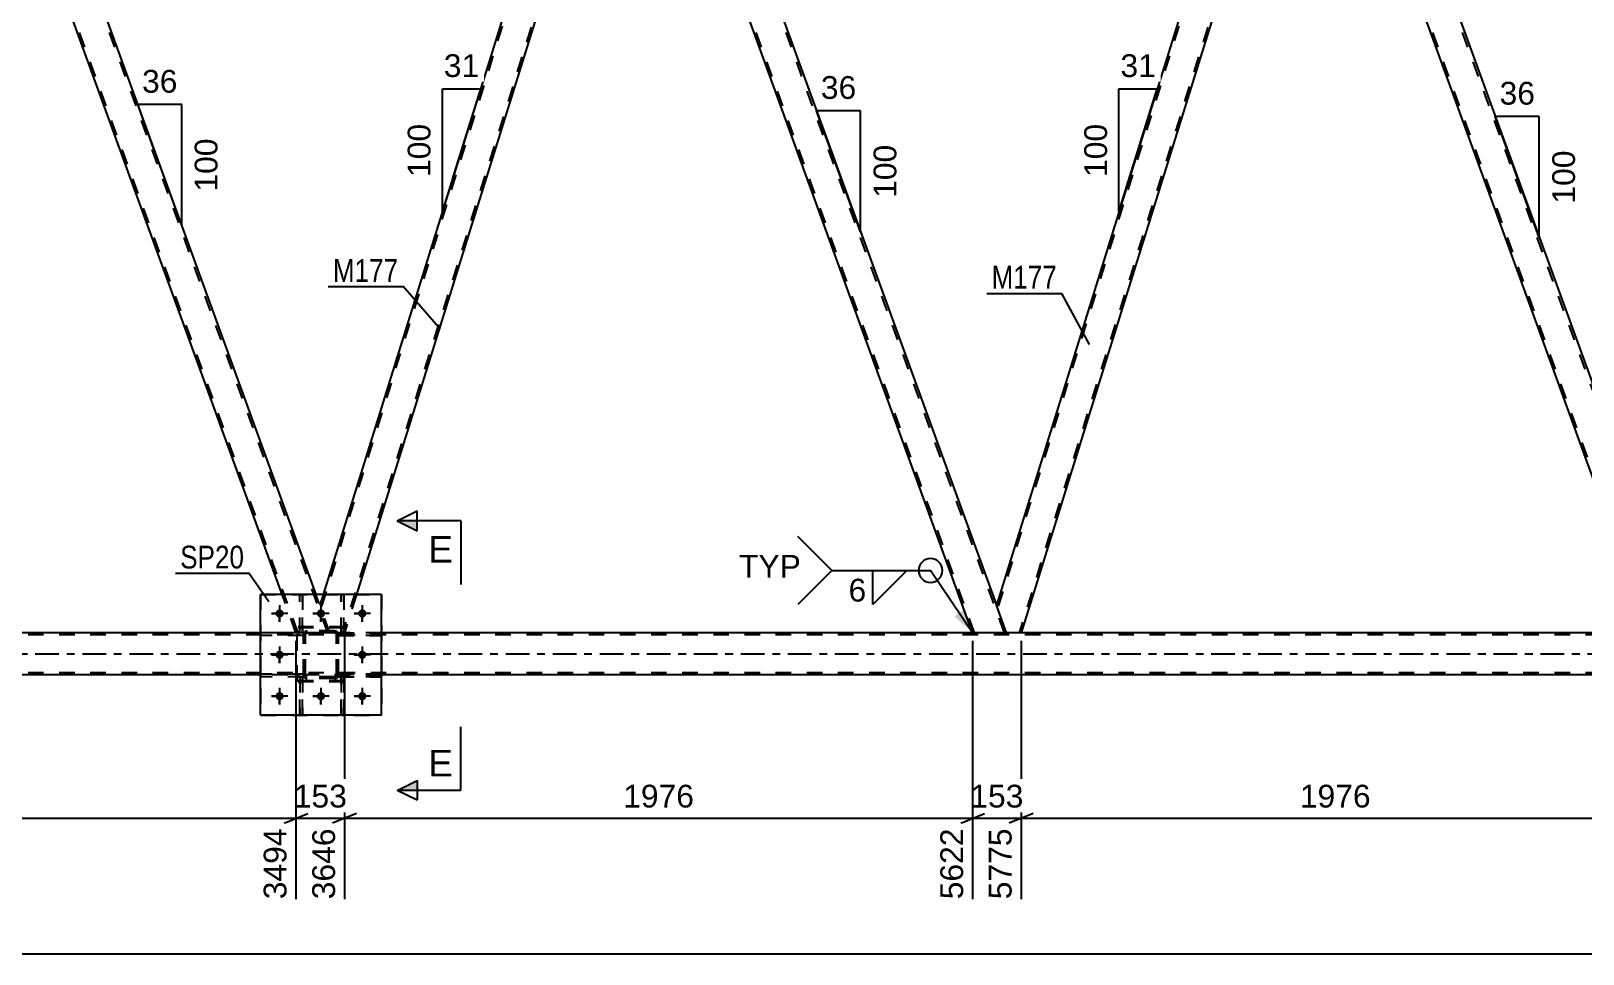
# Model space of a CAD drawing. Header units: millimetres. Extents: x 0 to 841, y 0 to 594.
# Drawn here: x 195.5 to 390.7, y 258.8 to 374.9 of the extents above; entities that cross this region are included whole.
import ezdxf

# ---------------------------------------------------------------- set-up
doc = ezdxf.new("R2010")
doc.units = ezdxf.units.MM
doc.linetypes.add('DXK_LINE_DOT2', pattern=[3.9198, 1.9599, -1.9599])
doc.linetypes.add('DXK_LINE_DOT3', pattern=[5.9187, 2.979, -0.9799, 0.9799, -0.9799])
doc.styles.add('Arial', font='ARIAL.TTF', dxfattribs={"height": 0.2})
doc.styles.add('Arial Narrow', font='ARIALN.TTF', dxfattribs={"height": 0.2})

# ---------------------------------------------------------------- blocks, each defined once
blk = doc.blocks.new('Part-203723749-4723 - 4631')
at = {"color": 2, "linetype": 'Continuous'}
for p, q in [((234.5, 304.01), (234.5, 304.01)), ((234.82, 304.01), (234.5, 304.01)), ((234.82, 304.01), (234.82, 304.01))]:
    blk.add_line(p, q, dxfattribs=at)
at = {"color": 7, "linetype": 'DXK_LINE_DOT2'}
for p, q in [((234.5, 299.16), (234.5, 304.01)), ((234.82, 299.16), (234.82, 304.01)), ((234.5, 299.76), (234.82, 299.76)), ((234.82, 299.16), (234.5, 299.16))]:
    blk.add_line(p, q, dxfattribs=at)
blk = doc.blocks.new('Part-203723749-4756 - 4631')
at = {"color": 7, "linetype": 'DXK_LINE_DOT2'}
for p, q in [((765.41, 298.94), (89.84, 298.94)), ((239.54, 299.18), (224.34, 299.18)), ((765.41, 294.14), (89.08, 294.14)), ((239.54, 293.9), (224.34, 293.9))]:
    blk.add_line(p, q, dxfattribs=at)
at = {"color": 2, "linetype": 'Continuous'}
for p, q in [((224.34, 299.18), (89.87, 299.18)), ((479.76, 299.18), (239.54, 299.18)), ((224.34, 293.9), (89.05, 293.9)), ((479.76, 293.9), (239.54, 293.9))]:
    blk.add_line(p, q, dxfattribs=at)
at = {"color": 7, "linetype": 'DXK_LINE_DOT3'}
blk.add_line((89.46, 296.54), (765.41, 296.54), dxfattribs=at)
blk = doc.blocks.new('Part-203723749-4726 - 4631')
at = {"color": 7, "linetype": 'DXK_LINE_DOT2'}
for p, q in [((229.74, 293.97), (224.34, 293.97)), ((224.34, 293.65), (224.34, 293.97)), ((229.74, 293.65), (224.34, 293.65)), ((229.14, 293.65), (229.14, 293.97)), ((229.74, 293.97), (229.74, 293.65))]:
    blk.add_line(p, q, dxfattribs=at)
blk = doc.blocks.new('Part-203723749-4733 - 4631')
at = {"color": 7, "linetype": 'DXK_LINE_DOT2'}
for p, q in [((234.82, 293.64), (234.5, 293.64)), ((234.5, 293.64), (234.5, 288.81)), ((234.5, 293.04), (234.82, 293.04)), ((234.82, 288.81), (234.82, 293.64)), ((234.5, 288.81), (234.82, 288.81))]:
    blk.add_line(p, q, dxfattribs=at)
blk = doc.blocks.new('Part-203723749-4737 - 4631')
at = {"color": 7, "linetype": 'DXK_LINE_DOT2'}
for p, q in [((229.3, 299.16), (229.3, 304.01)), ((229.3, 304.01), (229.62, 304.01)), ((229.62, 304.01), (229.62, 299.16)), ((229.3, 299.76), (229.62, 299.76)), ((229.62, 299.16), (229.3, 299.16))]:
    blk.add_line(p, q, dxfattribs=at)
blk = doc.blocks.new('Part-203723749-4738 - 4631')
at = {"color": 7, "linetype": 'DXK_LINE_DOT2'}
for p, q in [((229.3, 288.81), (229.3, 293.64)), ((229.3, 293.64), (229.62, 293.64)), ((229.3, 293.04), (229.62, 293.04)), ((229.62, 293.64), (229.62, 288.81)), ((229.62, 288.81), (229.3, 288.81))]:
    blk.add_line(p, q, dxfattribs=at)
blk = doc.blocks.new('Part-203723749-4765 - 4631')
at = {"color": 7, "linetype": 'DXK_LINE_DOT2'}
for p, q in [((229.74, 299.17), (224.34, 299.17)), ((224.34, 298.85), (224.34, 299.17)), ((229.74, 298.85), (224.34, 298.85)), ((229.14, 298.85), (229.14, 299.17)), ((229.74, 299.17), (229.74, 298.85))]:
    blk.add_line(p, q, dxfattribs=at)
blk = doc.blocks.new('Part-203723749-4768 - 4631')
at = {"color": 7, "linetype": 'DXK_LINE_DOT2'}
for p, q in [((234.14, 293.65), (234.14, 293.97)), ((234.14, 293.97), (239.54, 293.97)), ((239.54, 293.65), (234.14, 293.65)), ((234.74, 293.65), (234.74, 293.97)), ((239.54, 293.97), (239.54, 293.65))]:
    blk.add_line(p, q, dxfattribs=at)
blk = doc.blocks.new('Part-203723749-4773 - 4631')
at = {"color": 7, "linetype": 'DXK_LINE_DOT2'}
for p, q in [((229.74, 299.17), (224.34, 299.17)), ((224.34, 299.17), (224.34, 298.85)), ((229.74, 298.85), (224.34, 298.85)), ((229.14, 298.85), (229.14, 299.17)), ((229.74, 298.85), (229.74, 299.17))]:
    blk.add_line(p, q, dxfattribs=at)
blk = doc.blocks.new('Part-203723749-4776 - 4631')
at = {"color": 7, "linetype": 'DXK_LINE_DOT2'}
for p, q in [((239.54, 293.97), (234.14, 293.97)), ((234.14, 293.97), (234.14, 293.65)), ((234.14, 293.65), (239.54, 293.65)), ((234.74, 293.65), (234.74, 293.97)), ((239.54, 293.65), (239.54, 293.97))]:
    blk.add_line(p, q, dxfattribs=at)
blk = doc.blocks.new('Part-203723749-4782 - 4631')
at = {"color": 7, "linetype": 'DXK_LINE_DOT2'}
for p, q in [((234.94, 299.81), (228.94, 299.81)), ((228.94, 293.01), (228.94, 299.81)), ((234.94, 293.01), (234.94, 299.81)), ((234.94, 293.01), (228.94, 293.01))]:
    blk.add_line(p, q, dxfattribs=at)
blk = doc.blocks.new('Part-203723749-4800 - 4631')
at = {"color": 7, "linetype": 'DXK_LINE_DOT2'}
for p, q in [((268.75, 420.4), (231.93, 302.28)), ((271.23, 416.53), (234.65, 299.18)), ((232.22, 304.01), (231.8, 302.65)), ((236.41, 304.01), (234.91, 299.18)), ((233.06, 299.18), (231.8, 302.65)), ((234.91, 299.18), (233.06, 299.18))]:
    blk.add_line(p, q, dxfattribs=at)
at = {"color": 2, "linetype": 'Continuous'}
for p, q in [((268.5, 420.4), (232.22, 304.01)), ((269.82, 420.4), (268.5, 420.4)), ((271.36, 416.15), (269.82, 420.4)), ((271.36, 416.15), (236.41, 304.01))]:
    blk.add_line(p, q, dxfattribs=at)
blk = doc.blocks.new('Part-203723749-4805 - 4631')
at = {"color": 2, "linetype": 'Continuous'}
for p, q in [((269.82, 420.4), (274.07, 420.4)), ((274.07, 420.4), (316.93, 302.65)), ((313.94, 299.18), (271.36, 416.15))]:
    blk.add_line(p, q, dxfattribs=at)
at = {"color": 7, "linetype": 'DXK_LINE_DOT2'}
for p, q in [((271.36, 416.15), (269.82, 420.4)), ((314.19, 299.18), (270.07, 420.4)), ((317.94, 299.18), (273.82, 420.4)), ((318.19, 299.18), (316.93, 302.65)), ((318.19, 299.18), (313.94, 299.18))]:
    blk.add_line(p, q, dxfattribs=at)
blk = doc.blocks.new('Part-203723749-4810 - 4631')
at = {"color": 2, "linetype": 'Continuous'}
for p, q in [((353.63, 420.4), (316.93, 302.65)), ((354.95, 420.4), (353.63, 420.4)), ((356.5, 416.15), (354.95, 420.4)), ((356.5, 416.15), (320.04, 299.18)), ((318.19, 299.18), (316.93, 302.65))]:
    blk.add_line(p, q, dxfattribs=at)
at = {"color": 7, "linetype": 'DXK_LINE_DOT2'}
for p, q in [((353.89, 420.4), (317.07, 302.28)), ((356.36, 416.53), (319.79, 299.18)), ((320.04, 299.18), (318.19, 299.18))]:
    blk.add_line(p, q, dxfattribs=at)
blk = doc.blocks.new('Part-203723749-4815 - 4631')
at = {"color": 2, "linetype": 'Continuous'}
for p, q in [((239.54, 304.01), (224.34, 304.01)), ((224.34, 288.81), (224.34, 304.01)), ((239.54, 288.81), (239.54, 304.01)), ((239.54, 288.81), (224.34, 288.81))]:
    blk.add_line(p, q, dxfattribs=at)
blk = doc.blocks.new('Part-203723749-4821 - 4631')
at = {"color": 7, "linetype": 'DXK_LINE_DOT2'}
for p, q in [((229.74, 298.93), (229.78, 299.11)), ((229.78, 299.11), (229.74, 298.93)), ((229.74, 293.89), (229.74, 298.93)), ((229.98, 298.93), (230, 299.02)), ((229.98, 293.89), (229.98, 298.93)), ((230, 299.02), (230.05, 299.1)), ((230.04, 299.37), (230.22, 299.41)), ((230.22, 299.41), (230.04, 299.37)), ((230.05, 299.1), (230.13, 299.15)), ((230.13, 299.15), (230.22, 299.17)), ((233.66, 299.41), (230.22, 299.41)), ((230.22, 299.17), (233.66, 299.17)), ((233.66, 299.41), (233.85, 299.37)), ((233.85, 299.37), (233.66, 299.41)), ((233.66, 299.17), (233.76, 299.15)), ((233.76, 299.15), (233.83, 299.1)), ((233.83, 299.1), (233.89, 299.02)), ((233.89, 299.02), (233.9, 298.93)), ((233.9, 293.89), (233.9, 298.93)), ((234.11, 299.11), (234.14, 298.93)), ((234.14, 298.93), (234.11, 299.11)), ((234.14, 293.89), (234.14, 298.93)), ((229.78, 293.7), (229.74, 293.89)), ((229.74, 293.89), (229.78, 293.7)), ((230, 293.8), (229.98, 293.89)), ((230.05, 293.72), (230, 293.8)), ((230.22, 293.41), (230.04, 293.44)), ((230.04, 293.44), (230.22, 293.41)), ((230.13, 293.67), (230.05, 293.72)), ((230.22, 293.65), (230.13, 293.67)), ((233.66, 293.65), (230.22, 293.65)), ((233.66, 293.41), (230.22, 293.41)), ((233.76, 293.67), (233.66, 293.65)), ((233.85, 293.44), (233.66, 293.41)), ((233.66, 293.41), (233.85, 293.44)), ((233.83, 293.72), (233.76, 293.67)), ((233.89, 293.8), (233.83, 293.72)), ((233.9, 293.89), (233.89, 293.8)), ((234.14, 293.89), (234.11, 293.7)), ((234.11, 293.7), (234.14, 293.89))]:
    blk.add_line(p, q, dxfattribs=at)
at = {"color": 7, "linetype": 'DXK_LINE_DOT3'}
blk.add_line((231.94, 296.41), (231.94, 296.41), dxfattribs=at)
at = {"color": 7, "linetype": 'DXK_LINE_DOT2'}
for centre, start, end in [((230.22, 298.93), 112.5001, 157.5001), ((230.22, 298.93), 112.5001, 157.5001), ((233.66, 298.93), 22.5001, 67.5001), ((233.66, 298.93), 22.5001, 67.5001), ((230.22, 293.89), 202.5001, 247.5001), ((230.22, 293.89), 202.5001, 247.5001), ((233.66, 293.89), 292.5001, 337.5001), ((233.66, 293.89), 292.5001, 337.5001)]:
    blk.add_arc(centre, 0.48, start, end, dxfattribs=at)
blk = doc.blocks.new('Part-203723749-4848 - 4631')
at = {"color": 7, "linetype": 'DXK_LINE_DOT2'}
for p, q in [((234.14, 298.85), (234.14, 299.17)), ((234.14, 299.17), (239.54, 299.17)), ((239.54, 298.85), (234.14, 298.85)), ((234.74, 298.85), (234.74, 299.17)), ((239.54, 299.17), (239.54, 298.85))]:
    blk.add_line(p, q, dxfattribs=at)
blk = doc.blocks.new('Part-203723749-4851 - 4631')
at = {"color": 7, "linetype": 'DXK_LINE_DOT2'}
for p, q in [((234.5, 299.16), (234.5, 304.01)), ((234.5, 304.01), (234.82, 304.01)), ((234.82, 304.01), (234.82, 299.16)), ((234.5, 299.76), (234.82, 299.76)), ((234.82, 299.16), (234.5, 299.16))]:
    blk.add_line(p, q, dxfattribs=at)
blk = doc.blocks.new('Part-203723749-4852 - 4631')
at = {"color": 7, "linetype": 'DXK_LINE_DOT2'}
for p, q in [((229.74, 293.97), (224.34, 293.97)), ((224.34, 293.97), (224.34, 293.65)), ((229.74, 293.65), (224.34, 293.65)), ((229.14, 293.65), (229.14, 293.97)), ((229.74, 293.65), (229.74, 293.97))]:
    blk.add_line(p, q, dxfattribs=at)
blk = doc.blocks.new('Part-203723749-4860 - 4631')
at = {"color": 7, "linetype": 'DXK_LINE_DOT2'}
for p, q in [((234.94, 299.94), (228.94, 299.94)), ((228.94, 293.14), (228.94, 299.94)), ((234.94, 293.14), (234.94, 299.94)), ((234.94, 293.14), (228.94, 293.14))]:
    blk.add_line(p, q, dxfattribs=at)
blk = doc.blocks.new('Part-203723749-4861 - 4631')
at = {"color": 7, "linetype": 'DXK_LINE_DOT2'}
for p, q in [((229.74, 298.93), (229.78, 299.11)), ((229.78, 299.11), (229.74, 298.93)), ((229.74, 293.89), (229.74, 298.93)), ((229.98, 298.93), (230, 299.02)), ((229.98, 293.89), (229.98, 298.93)), ((230, 299.02), (230.05, 299.1)), ((230.04, 299.37), (230.22, 299.41)), ((230.22, 299.41), (230.04, 299.37)), ((230.05, 299.1), (230.13, 299.15)), ((230.13, 299.15), (230.22, 299.17)), ((233.66, 299.41), (230.22, 299.41)), ((230.22, 299.17), (233.66, 299.17)), ((233.66, 299.41), (233.85, 299.37)), ((233.85, 299.37), (233.66, 299.41)), ((233.66, 299.17), (233.76, 299.15)), ((233.76, 299.15), (233.83, 299.1)), ((233.83, 299.1), (233.89, 299.02)), ((233.89, 299.02), (233.9, 298.93)), ((233.9, 293.89), (233.9, 298.93)), ((234.11, 299.11), (234.14, 298.93)), ((234.14, 298.93), (234.11, 299.11)), ((234.14, 293.89), (234.14, 298.93)), ((229.78, 293.7), (229.74, 293.89)), ((229.74, 293.89), (229.78, 293.7)), ((230, 293.8), (229.98, 293.89)), ((230.05, 293.72), (230, 293.8)), ((230.22, 293.41), (230.04, 293.44)), ((230.04, 293.44), (230.22, 293.41)), ((230.13, 293.67), (230.05, 293.72)), ((230.22, 293.65), (230.13, 293.67)), ((233.66, 293.65), (230.22, 293.65)), ((233.66, 293.41), (230.22, 293.41)), ((233.76, 293.67), (233.66, 293.65)), ((233.85, 293.44), (233.66, 293.41)), ((233.66, 293.41), (233.85, 293.44)), ((233.83, 293.72), (233.76, 293.67)), ((233.89, 293.8), (233.83, 293.72)), ((233.9, 293.89), (233.89, 293.8)), ((234.14, 293.89), (234.11, 293.7)), ((234.11, 293.7), (234.14, 293.89))]:
    blk.add_line(p, q, dxfattribs=at)
at = {"color": 7, "linetype": 'DXK_LINE_DOT3'}
blk.add_line((231.94, 296.41), (231.94, 296.41), dxfattribs=at)
at = {"color": 7, "linetype": 'DXK_LINE_DOT2'}
for centre, start, end in [((230.22, 298.93), 112.5001, 157.5001), ((230.22, 298.93), 112.5001, 157.5001), ((233.66, 298.93), 22.5001, 67.5001), ((233.66, 298.93), 22.5001, 67.5001), ((230.22, 293.89), 202.5001, 247.5001), ((230.22, 293.89), 202.5001, 247.5001), ((233.66, 293.89), 292.5001, 337.5001), ((233.66, 293.89), 292.5001, 337.5001)]:
    blk.add_arc(centre, 0.48, start, end, dxfattribs=at)
blk = doc.blocks.new('Part-203723749-4862 - 4631')
at = {"color": 7, "linetype": 'DXK_LINE_DOT2'}
for p, q in [((224.34, 304.01), (239.54, 304.01)), ((224.34, 304.01), (224.34, 288.81)), ((239.54, 304.01), (239.54, 288.81)), ((224.34, 288.81), (239.54, 288.81))]:
    blk.add_line(p, q, dxfattribs=at)
blk = doc.blocks.new('Part-203723749-4863 - 4631')
at = {"color": 7, "linetype": 'DXK_LINE_DOT2'}
for p, q in [((229.62, 293.64), (229.3, 293.64)), ((229.3, 293.64), (229.3, 288.81)), ((229.3, 293.04), (229.62, 293.04)), ((229.62, 288.81), (229.62, 293.64)), ((229.3, 288.81), (229.62, 288.81))]:
    blk.add_line(p, q, dxfattribs=at)
blk = doc.blocks.new('Part-203723749-4869 - 4631')
at = {"color": 7, "linetype": 'DXK_LINE_DOT2'}
for p, q in [((239.54, 299.17), (234.14, 299.17)), ((234.14, 299.17), (234.14, 298.85)), ((234.14, 298.85), (239.54, 298.85)), ((234.74, 298.85), (234.74, 299.17)), ((239.54, 298.85), (239.54, 299.17))]:
    blk.add_line(p, q, dxfattribs=at)
blk = doc.blocks.new('Bolt-203723749-4882 - 4631')
at = {"linetype": 'Continuous'}
for points in [[(227.26, 301.61, -1), (226.22, 301.61, -1)], [(232.46, 301.61, -1), (231.42, 301.61, -1)], [(237.66, 301.61, -1), (236.62, 301.61, -1)], [(227.26, 296.41, -1), (226.22, 296.41, -1)], [(237.66, 296.41, -1), (236.62, 296.41, -1)], [(227.26, 291.21, -1), (226.22, 291.21, -1)], [(232.46, 291.21, -1), (231.42, 291.21, -1)], [(237.66, 291.21, -1), (236.62, 291.21, -1)]]:
    blk.add_hatch(color=1, dxfattribs=at).paths.add_polyline_path(points)
at = {"color": 1, "linetype": 'Continuous'}
for p, q in [((227.78, 301.61), (225.7, 301.61)), ((226.74, 302.65), (226.74, 300.57)), ((232.98, 301.61), (230.9, 301.61)), ((231.94, 302.65), (231.94, 300.57)), ((238.18, 301.61), (236.1, 301.61)), ((237.14, 302.65), (237.14, 300.57)), ((226.74, 297.45), (226.74, 295.37)), ((237.14, 297.45), (237.14, 295.37)), ((227.78, 296.41), (225.7, 296.41)), ((238.18, 296.41), (236.1, 296.41)), ((227.78, 291.21), (225.7, 291.21)), ((226.74, 292.25), (226.74, 290.17)), ((232.98, 291.21), (230.9, 291.21)), ((231.94, 292.25), (231.94, 290.17)), ((238.18, 291.21), (236.1, 291.21)), ((237.14, 292.25), (237.14, 290.17))]:
    blk.add_line(p, q, dxfattribs=at)
blk = doc.blocks.new('Part-203723749-4900 - 4631')
at = {"color": 2, "linetype": 'Continuous'}
for p, q in [((188.94, 420.4), (184.68, 420.4)), ((188.94, 420.4), (231.3, 304.01)), ((227.05, 304.01), (186.23, 416.15))]:
    blk.add_line(p, q, dxfattribs=at)
at = {"color": 7, "linetype": 'DXK_LINE_DOT2'}
for p, q in [((184.68, 420.4), (186.23, 416.15)), ((229.06, 299.18), (184.94, 420.4)), ((232.81, 299.18), (188.68, 420.4)), ((228.8, 299.18), (227.05, 304.01)), ((233.06, 299.18), (231.3, 304.01)), ((233.06, 299.18), (228.8, 299.18))]:
    blk.add_line(p, q, dxfattribs=at)
blk = doc.blocks.new('Bolt-203723749-4927 - 4631')
at = {"color": 1, "linetype": 'Continuous'}
for p, q in [((225.7, 301.61), (226.4, 301.61)), ((226.74, 302.65), (226.74, 301.96)), ((226.74, 300.57), (226.74, 301.26)), ((227.78, 301.61), (227.09, 301.61)), ((230.9, 301.61), (231.6, 301.61)), ((231.94, 302.65), (231.94, 301.96)), ((231.94, 300.57), (231.94, 301.26)), ((232.98, 301.61), (232.29, 301.61)), ((236.1, 301.61), (236.8, 301.61)), ((237.14, 302.65), (237.14, 301.96)), ((237.14, 300.57), (237.14, 301.26)), ((238.18, 301.61), (237.49, 301.61)), ((226.74, 297.45), (226.74, 296.76)), ((237.14, 297.45), (237.14, 296.76)), ((225.7, 296.41), (226.4, 296.41)), ((226.74, 295.37), (226.74, 296.06)), ((227.78, 296.41), (227.09, 296.41)), ((236.1, 296.41), (236.8, 296.41)), ((237.14, 295.37), (237.14, 296.06)), ((238.18, 296.41), (237.49, 296.41)), ((225.7, 291.21), (226.4, 291.21)), ((226.74, 292.25), (226.74, 291.56)), ((227.78, 291.21), (227.09, 291.21)), ((230.9, 291.21), (231.6, 291.21)), ((231.94, 292.25), (231.94, 291.56)), ((232.98, 291.21), (232.29, 291.21)), ((236.1, 291.21), (236.8, 291.21)), ((237.14, 292.25), (237.14, 291.56)), ((238.18, 291.21), (237.49, 291.21)), ((226.74, 290.17), (226.74, 290.86)), ((231.94, 290.17), (231.94, 290.86)), ((237.14, 290.17), (237.14, 290.86))]:
    blk.add_line(p, q, dxfattribs=at)
blk = doc.blocks.new('Part-203723749-5023 - 4631')
at = {"color": 2, "linetype": 'Continuous'}
for p, q in [((354.95, 420.4), (359.21, 420.4)), ((359.21, 420.4), (402.07, 302.65)), ((399.07, 299.18), (356.5, 416.15))]:
    blk.add_line(p, q, dxfattribs=at)
at = {"color": 7, "linetype": 'DXK_LINE_DOT2'}
for p, q in [((356.5, 416.15), (354.95, 420.4)), ((399.33, 299.18), (355.21, 420.4)), ((403.07, 299.18), (358.95, 420.4)), ((403.33, 299.18), (402.07, 302.65)), ((403.33, 299.18), (399.07, 299.18))]:
    blk.add_line(p, q, dxfattribs=at)
blk = doc.blocks.new('Part-203723749-5040 - 4631')
at = {"color": 7, "linetype": 'DXK_LINE_DOT2'}
for p, q in [((234.5, 288.81), (234.5, 293.64)), ((234.5, 293.64), (234.82, 293.64)), ((234.5, 293.04), (234.82, 293.04)), ((234.82, 293.64), (234.82, 288.81)), ((234.82, 288.81), (234.5, 288.81))]:
    blk.add_line(p, q, dxfattribs=at)
blk = doc.blocks.new('Part-203723749-5052 - 4631')
at = {"color": 2, "linetype": 'Continuous'}
for p, q in [((229.3, 304.01), (229.3, 304.01)), ((229.62, 304.01), (229.3, 304.01)), ((229.62, 304.01), (229.62, 304.01))]:
    blk.add_line(p, q, dxfattribs=at)
at = {"color": 7, "linetype": 'DXK_LINE_DOT2'}
for p, q in [((229.3, 299.16), (229.3, 304.01)), ((229.62, 299.16), (229.62, 304.01)), ((229.3, 299.76), (229.62, 299.76)), ((229.62, 299.16), (229.3, 299.16))]:
    blk.add_line(p, q, dxfattribs=at)
blk = doc.blocks.new('AngleDimension-203723749-10840 - 4631')
at = {"color": 7, "linetype": 'Continuous'}
for p, q in [((211.09, 359.54), (208.88, 365.62)), ((214.42, 365.62), (208.88, 365.62)), ((214.42, 350.4), (208.88, 365.62)), ((214.42, 350.4), (214.42, 365.62))]:
    blk.add_line(p, q, dxfattribs=at)
at = {"color": 0}
for points in [[(214.47, 366.52), (214.47, 370.72), (208.83, 370.72), (208.83, 366.52)], [(219.52, 361.95), (215.32, 361.95), (215.32, 354.08), (219.52, 354.08)]]:
    blk.add_wipeout(points, dxfattribs=at)
at = {"color": 3, "style": 'Arial'}
blk.add_text('36', height=2.865, dxfattribs=at).set_placement((209.43, 367.12))
blk.add_text('100', height=2.865, rotation=90.0002, dxfattribs=at).set_placement((218.92, 354.68))
blk = doc.blocks.new('StraightDimension-203723749-5861 - 4631')
at = {"color": 7, "linetype": 'Continuous'}
for p, q in [((320.04, 298.18), (320.04, 265.66)), ((399.07, 298.18), (399.07, 265.66)), ((321.54, 276.45), (318.54, 275.25)), ((320.04, 275.85), (399.07, 275.85)), ((397.57, 275.25), (400.57, 276.45))]:
    blk.add_line(p, q, dxfattribs=at)
at = {"color": 0}
blk.add_wipeout([(364.6, 276.6), (364.6, 280.8), (354.51, 280.8), (354.51, 276.6)], dxfattribs=at)
at = {"color": 0, "linetype": 'Continuous'}
blk.add_wipeout([(398.47, 275.15), (394.27, 275.15), (394.27, 265.06), (398.47, 265.06)], dxfattribs=at)
at = {"color": 3, "style": 'Arial'}
blk.add_text('1976', height=2.865, dxfattribs=at).set_placement((355.11, 277.2))
at = {"color": 3, "linetype": 'Continuous', "style": 'Arial'}
blk.add_text('7751', height=2.865, rotation=90.0002, dxfattribs=at).set_placement((397.87, 265.66))
blk = doc.blocks.new('StraightDimension-203723749-5885 - 4631')
at = {"color": 7, "linetype": 'Continuous'}
for p, q in [((313.94, 298.18), (313.94, 265.66)), ((320.04, 298.18), (320.04, 265.66)), ((312.44, 275.25), (315.44, 276.45)), ((313.94, 275.85), (320.04, 275.85)), ((321.54, 276.45), (318.54, 275.25))]:
    blk.add_line(p, q, dxfattribs=at)
at = {"color": 0}
blk.add_wipeout([(320.92, 276.6), (320.92, 280.8), (313.05, 280.8), (313.05, 276.6)], dxfattribs=at)
at = {"color": 0, "linetype": 'Continuous'}
blk.add_wipeout([(319.44, 275.15), (315.24, 275.15), (315.24, 265.06), (319.44, 265.06)], dxfattribs=at)
at = {"color": 3, "style": 'Arial'}
blk.add_text('153', height=2.865, dxfattribs=at).set_placement((313.65, 277.2))
at = {"color": 3, "linetype": 'Continuous', "style": 'Arial'}
blk.add_text('5775', height=2.865, rotation=90.0002, dxfattribs=at).set_placement((318.84, 265.66))
blk = doc.blocks.new('StraightDimension-203723749-5909 - 4631')
at = {"color": 7, "linetype": 'Continuous'}
for p, q in [((234.91, 298.18), (234.91, 265.66)), ((313.94, 298.18), (313.94, 265.66)), ((236.41, 276.45), (233.41, 275.25)), ((234.91, 275.85), (313.94, 275.85)), ((312.44, 275.25), (315.44, 276.45))]:
    blk.add_line(p, q, dxfattribs=at)
at = {"color": 0}
blk.add_wipeout([(279.47, 276.6), (279.47, 280.8), (269.37, 280.8), (269.37, 276.6)], dxfattribs=at)
at = {"color": 0, "linetype": 'Continuous'}
blk.add_wipeout([(313.34, 275.15), (309.14, 275.15), (309.14, 265.06), (313.34, 265.06)], dxfattribs=at)
at = {"color": 3, "style": 'Arial'}
blk.add_text('1976', height=2.865, dxfattribs=at).set_placement((269.97, 277.2))
at = {"color": 3, "linetype": 'Continuous', "style": 'Arial'}
blk.add_text('5622', height=2.865, rotation=90.0002, dxfattribs=at).set_placement((312.74, 265.66))
blk = doc.blocks.new('AngleDimension-203723749-10854 - 4631')
at = {"color": 7, "linetype": 'Continuous'}
for p, q in [((296.68, 358.28), (294.3, 364.84)), ((299.84, 364.84), (294.3, 364.84)), ((299.84, 349.62), (294.3, 364.84)), ((299.84, 349.62), (299.84, 364.84))]:
    blk.add_line(p, q, dxfattribs=at)
at = {"color": 0}
for points in [[(299.89, 365.74), (299.89, 369.94), (294.24, 369.94), (294.24, 365.74)], [(304.94, 361.16), (300.74, 361.16), (300.74, 353.29), (304.94, 353.29)]]:
    blk.add_wipeout(points, dxfattribs=at)
at = {"color": 3, "style": 'Arial'}
blk.add_text('36', height=2.865, dxfattribs=at).set_placement((294.84, 366.34))
blk.add_text('100', height=2.865, rotation=90.0002, dxfattribs=at).set_placement((304.34, 353.89))
blk = doc.blocks.new('StraightDimension-203723749-6058 - 4631')
at = {"color": 7, "linetype": 'Continuous'}
blk.add_line((36.69, 258.78), (775.63, 258.78), dxfattribs=at)
blk = doc.blocks.new('AngleDimension-203723749-6128 - 4631')
at = {"color": 7, "linetype": 'Continuous'}
for p, q in [((332.35, 367.59), (337.17, 367.59)), ((332.35, 352.13), (337.17, 367.59)), ((332.35, 352.13), (332.35, 367.59)), ((333.67, 356.36), (337.17, 367.59))]:
    blk.add_line(p, q, dxfattribs=at)
at = {"color": 0}
for points in [[(337.59, 368.49), (337.59, 372.69), (331.94, 372.69), (331.94, 368.49)], [(331.45, 363.79), (327.25, 363.79), (327.25, 355.92), (331.45, 355.92)]]:
    blk.add_wipeout(points, dxfattribs=at)
at = {"color": 3, "style": 'Arial'}
blk.add_text('31', height=2.865, dxfattribs=at).set_placement((332.54, 369.09))
blk.add_text('100', height=2.865, rotation=90.0002, dxfattribs=at).set_placement((330.85, 356.52))
blk = doc.blocks.new('StraightDimension-203723749-5933 - 4631')
at = {"color": 7, "linetype": 'Continuous'}
for p, q in [((228.8, 298.18), (228.8, 265.66)), ((234.91, 298.18), (234.91, 265.66)), ((227.3, 275.25), (230.3, 276.45)), ((228.8, 275.85), (234.91, 275.85)), ((236.41, 276.45), (233.41, 275.25))]:
    blk.add_line(p, q, dxfattribs=at)
at = {"color": 0}
blk.add_wipeout([(235.79, 276.6), (235.79, 280.8), (227.92, 280.8), (227.92, 276.6)], dxfattribs=at)
at = {"color": 0, "linetype": 'Continuous'}
blk.add_wipeout([(234.31, 275.15), (230.11, 275.15), (230.11, 265.06), (234.31, 265.06)], dxfattribs=at)
at = {"color": 3, "style": 'Arial'}
blk.add_text('153', height=2.865, dxfattribs=at).set_placement((228.52, 277.2))
at = {"color": 3, "linetype": 'Continuous', "style": 'Arial'}
blk.add_text('3646', height=2.865, rotation=90.0002, dxfattribs=at).set_placement((233.71, 265.66))
blk = doc.blocks.new('StraightDimension-203723749-5957 - 4631')
at = {"color": 7, "linetype": 'Continuous'}
for p, q in [((149.77, 298.18), (149.77, 265.66)), ((228.8, 298.18), (228.8, 265.66)), ((151.27, 276.45), (148.27, 275.25)), ((149.77, 275.85), (228.8, 275.85)), ((227.3, 275.25), (230.3, 276.45))]:
    blk.add_line(p, q, dxfattribs=at)
at = {"color": 0}
blk.add_wipeout([(194.33, 276.6), (194.33, 280.8), (184.24, 280.8), (184.24, 276.6)], dxfattribs=at)
at = {"color": 0, "linetype": 'Continuous'}
blk.add_wipeout([(228.2, 275.15), (224, 275.15), (224, 265.06), (228.2, 265.06)], dxfattribs=at)
at = {"color": 3, "style": 'Arial'}
blk.add_text('1976', height=2.865, dxfattribs=at).set_placement((184.84, 277.2))
at = {"color": 3, "linetype": 'Continuous', "style": 'Arial'}
blk.add_text('3494', height=2.865, rotation=90.0002, dxfattribs=at).set_placement((227.6, 265.66))
blk = doc.blocks.new('AngleDimension-203723749-6150 - 4631')
at = {"color": 7, "linetype": 'Continuous'}
for p, q in [((247.22, 367.59), (252.04, 367.59)), ((247.22, 352.13), (252.04, 367.59)), ((247.22, 352.13), (247.22, 367.59)), ((248.54, 356.36), (252.04, 367.59))]:
    blk.add_line(p, q, dxfattribs=at)
at = {"color": 0}
for points in [[(252.45, 368.49), (252.45, 372.69), (246.8, 372.69), (246.8, 368.49)], [(246.32, 363.79), (242.12, 363.79), (242.12, 355.92), (246.32, 355.92)]]:
    blk.add_wipeout(points, dxfattribs=at)
at = {"color": 3, "style": 'Arial'}
blk.add_text('31', height=2.865, dxfattribs=at).set_placement((247.4, 369.09))
blk.add_text('100', height=2.865, rotation=90.0002, dxfattribs=at).set_placement((245.72, 356.52))
blk = doc.blocks.new('AngleDimension-203723749-10868 - 4631')
at = {"color": 7, "linetype": 'Continuous'}
for p, q in [((382.36, 356.79), (379.69, 364.12)), ((385.23, 364.12), (379.69, 364.12)), ((385.23, 348.9), (379.69, 364.12)), ((385.23, 348.9), (385.23, 364.12))]:
    blk.add_line(p, q, dxfattribs=at)
at = {"color": 0}
for points in [[(385.29, 365.02), (385.29, 369.22), (379.64, 369.22), (379.64, 365.02)], [(390.33, 360.44), (386.13, 360.44), (386.13, 352.57), (390.33, 352.57)]]:
    blk.add_wipeout(points, dxfattribs=at)
at = {"color": 3, "style": 'Arial'}
blk.add_text('36', height=2.865, dxfattribs=at).set_placement((380.24, 365.62))
blk.add_text('100', height=2.865, rotation=90.0002, dxfattribs=at).set_placement((389.73, 353.17))
blk = doc.blocks.new('Mark-203723749-4796 - 4631')
at = {"color": 0}
blk.add_wipeout([(241.67, 343.32), (241.67, 346.32), (233.44, 346.32), (233.44, 343.32)], dxfattribs=at)
blk.add_wipeout([(241.67, 343.32), (241.67, 346.32), (233.44, 346.32), (233.44, 343.32)], dxfattribs=at)
at = {"color": 30, "linetype": 'Continuous'}
for p in [(232.84, 342.72), (246.73, 337.61)]:
    blk.add_line(p, (242.27, 342.72), dxfattribs=at)
at = {"color": 3, "style": 'Arial Narrow'}
blk.add_text('M177', height=2.863, dxfattribs=at).set_placement((233.44, 343.32))
blk = doc.blocks.new('Mark-203723749-4806 - 4631')
at = {"color": 0}
blk.add_wipeout([(324.55, 342.48), (324.55, 345.48), (316.32, 345.48), (316.32, 342.48)], dxfattribs=at)
blk.add_wipeout([(324.55, 342.48), (324.55, 345.48), (316.32, 345.48), (316.32, 342.48)], dxfattribs=at)
at = {"color": 30, "linetype": 'Continuous'}
for p in [(315.72, 341.88), (328.65, 335.44)]:
    blk.add_line(p, (325.15, 341.88), dxfattribs=at)
at = {"color": 3, "style": 'Arial Narrow'}
blk.add_text('M177', height=2.863, dxfattribs=at).set_placement((316.32, 342.48))
blk = doc.blocks.new('Mark-203723749-4811 - 4631')
at = {"color": 0}
blk.add_wipeout([(222.27, 307.27), (222.27, 310.27), (214.23, 310.27), (214.23, 307.27)], dxfattribs=at)
blk.add_wipeout([(222.27, 307.27), (222.27, 310.27), (214.23, 310.27), (214.23, 307.27)], dxfattribs=at)
at = {"color": 30, "linetype": 'Continuous'}
for p in [(213.63, 306.67), (225.4, 303.08)]:
    blk.add_line(p, (222.87, 306.67), dxfattribs=at)
at = {"color": 3, "style": 'Arial Narrow'}
blk.add_text('SP20', height=2.863, dxfattribs=at).set_placement((214.23, 307.27))
blk = doc.blocks.new('SectionMark-203723749-6265 - 4631')
at = {"linetype": 'Continuous'}
for points in [[(244.04, 313.26), (244.04, 312.01), (241.54, 313.26)], [(244.04, 280.61), (244.04, 279.36), (241.54, 279.36)]]:
    blk.add_hatch(color=6, dxfattribs=at).paths.add_polyline_path(points)
at = {"color": 6, "linetype": 'Continuous'}
for p, q in [((241.54, 313.26), (244.04, 314.51)), ((244.04, 312.01), (244.04, 314.51)), ((249.54, 313.26), (241.54, 313.26)), ((241.54, 313.26), (244.04, 312.01)), ((249.54, 313.26), (249.54, 305.26)), ((249.54, 279.36), (249.54, 287.36)), ((241.54, 279.36), (244.04, 280.61)), ((249.54, 279.36), (241.54, 279.36)), ((244.04, 278.11), (241.54, 279.36)), ((244.04, 280.61), (244.04, 278.11))]:
    blk.add_line(p, q, dxfattribs=at)
at = {"color": 0, "linetype": 'Continuous'}
for points in [[(248.54, 308.01), (248.54, 311.51), (245.43, 311.51), (245.43, 308.01)], [(248.54, 281.11), (248.54, 284.61), (245.43, 284.61), (245.43, 281.11)]]:
    blk.add_wipeout(points, dxfattribs=at)
at = {"color": 3, "linetype": 'Continuous', "style": 'Arial'}
for p in [(245.43, 308.01), (245.43, 281.11)]:
    blk.add_text('E', height=3.34, dxfattribs=at).set_placement(p)
blk = doc.blocks.new('WeldMark-203723749-11024 - 4631')
at = {"linetype": 'Continuous'}
blk.add_hatch(color=30, dxfattribs=at).paths.add_polyline_path([(312.88, 302.09), (313.94, 299.18), (311.63, 301.25)])
at = {"color": 3, "linetype": 'Continuous'}
for q in [(291.93, 311.29), (291.93, 302.72)]:
    blk.add_line((296.22, 307.01), q, dxfattribs=at)
at = {"color": 30, "linetype": 'Continuous'}
blk.add_line((313.94, 299.18), (308.64, 307.01), dxfattribs=at)
at = {"color": 3, "linetype": 'Continuous'}
for start, end in [(90, 270), (270, 90)]:
    blk.add_arc((308.64, 307.01), 1.5, start, end, dxfattribs=at)
at = {"color": 0}
blk.add_wipeout([(300.74, 302.91), (300.74, 306.31), (298.12, 306.31), (298.12, 302.91)], dxfattribs=at)
at = {"color": 30, "linetype": 'Continuous'}
blk.add_line((296.22, 307.01), (308.64, 307.01), dxfattribs=at)
at = {"color": 3, "linetype": 'Continuous'}
for p, q in [((301.4, 307.01), (305.68, 307.01)), ((305.68, 307.01), (301.4, 302.72)), ((301.4, 302.72), (301.4, 307.01))]:
    blk.add_line(p, q, dxfattribs=at)
at = {"color": 3, "style": 'Arial'}
blk.add_text('6', height=2.87, dxfattribs=at).set_placement((298.32, 303.11))
at = {"color": 0, "linetype": 'Continuous'}
blk.add_wipeout([(292.32, 306.11), (292.32, 309.11), (284.54, 309.11), (284.54, 306.11)], dxfattribs=at)
blk.add_wipeout([(292.32, 306.11), (292.32, 309.11), (284.54, 309.11), (284.54, 306.11)], dxfattribs=at)
at = {"color": 3, "linetype": 'Continuous', "style": 'Arial'}
blk.add_text('TYP', height=2.865, dxfattribs=at).set_placement((284.54, 306.11))

msp = doc.modelspace()

# ---------------------------------------------------------------- block references
for name in ['Part-203723749-4900 - 4631', 'Part-203723749-4800 - 4631', 'Part-203723749-4805 - 4631', 'Part-203723749-4810 - 4631', 'Part-203723749-5023 - 4631', 'Part-203723749-4815 - 4631', 'Part-203723749-4862 - 4631', 'Part-203723749-4737 - 4631', 'Part-203723749-5052 - 4631', 'Part-203723749-4723 - 4631', 'Part-203723749-4851 - 4631', 'Bolt-203723749-4882 - 4631', 'Bolt-203723749-4927 - 4631', 'Part-203723749-4756 - 4631', 'Part-203723749-4765 - 4631', 'Part-203723749-4773 - 4631', 'Part-203723749-4860 - 4631', 'Part-203723749-4782 - 4631', 'Part-203723749-4821 - 4631', 'Part-203723749-4861 - 4631', 'Part-203723749-4848 - 4631', 'Part-203723749-4869 - 4631', 'Part-203723749-4726 - 4631', 'Part-203723749-4852 - 4631', 'Part-203723749-4738 - 4631', 'Part-203723749-4863 - 4631', 'Part-203723749-4768 - 4631', 'Part-203723749-4776 - 4631', 'Part-203723749-4733 - 4631', 'Part-203723749-5040 - 4631']:
    msp.add_blockref(name, (0, 0))

# ---------------------------------------------------------------- next in the draw order: block references
for name in ['AngleDimension-203723749-10840 - 4631', 'AngleDimension-203723749-10854 - 4631', 'StraightDimension-203723749-5861 - 4631']:
    msp.add_blockref(name, (0, 0))

# ---------------------------------------------------------------- next in the draw order: block references
msp.add_blockref('StraightDimension-203723749-5885 - 4631', (0, 0))

# ---------------------------------------------------------------- next in the draw order: block references
msp.add_blockref('StraightDimension-203723749-5909 - 4631', (0, 0))

# ---------------------------------------------------------------- next in the draw order: block references
msp.add_blockref('StraightDimension-203723749-6058 - 4631', (0, 0))

# ---------------------------------------------------------------- next in the draw order: block references
for name in ['AngleDimension-203723749-6150 - 4631', 'AngleDimension-203723749-6128 - 4631', 'AngleDimension-203723749-10868 - 4631', 'Mark-203723749-4796 - 4631', 'Mark-203723749-4806 - 4631', 'SectionMark-203723749-6265 - 4631', 'WeldMark-203723749-11024 - 4631', 'Mark-203723749-4811 - 4631', 'StraightDimension-203723749-5933 - 4631']:
    msp.add_blockref(name, (0, 0))

# ---------------------------------------------------------------- next in the draw order: block references
msp.add_blockref('StraightDimension-203723749-5957 - 4631', (0, 0))

doc.saveas('drawing.dxf')
